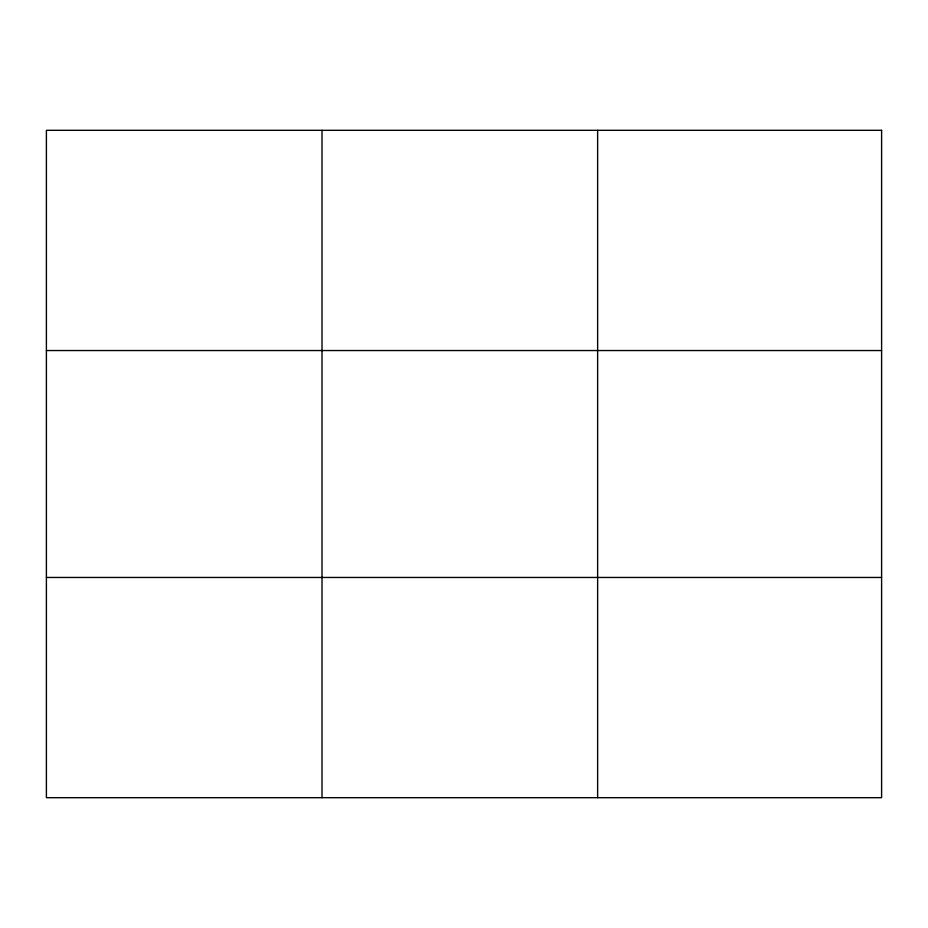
<?xml version="1.0" encoding="UTF-8"?>
<svg xmlns="http://www.w3.org/2000/svg" width="928" height="928" viewBox="0 0 928 928"><rect width="100%" height="100%" fill="white"/><g stroke="black" fill="none" stroke-linecap="round" stroke-linejoin="round"><path stroke-width="1.39" d="M322.016 797.686L322.016 130.314M597.632 797.686L597.632 130.314M46.4 350.54L881.6 350.54M46.4 577.46L881.6 577.46M881.6 130.314L881.6 797.686L46.4 797.686L46.4 130.314L881.6 130.314"/></g></svg>
